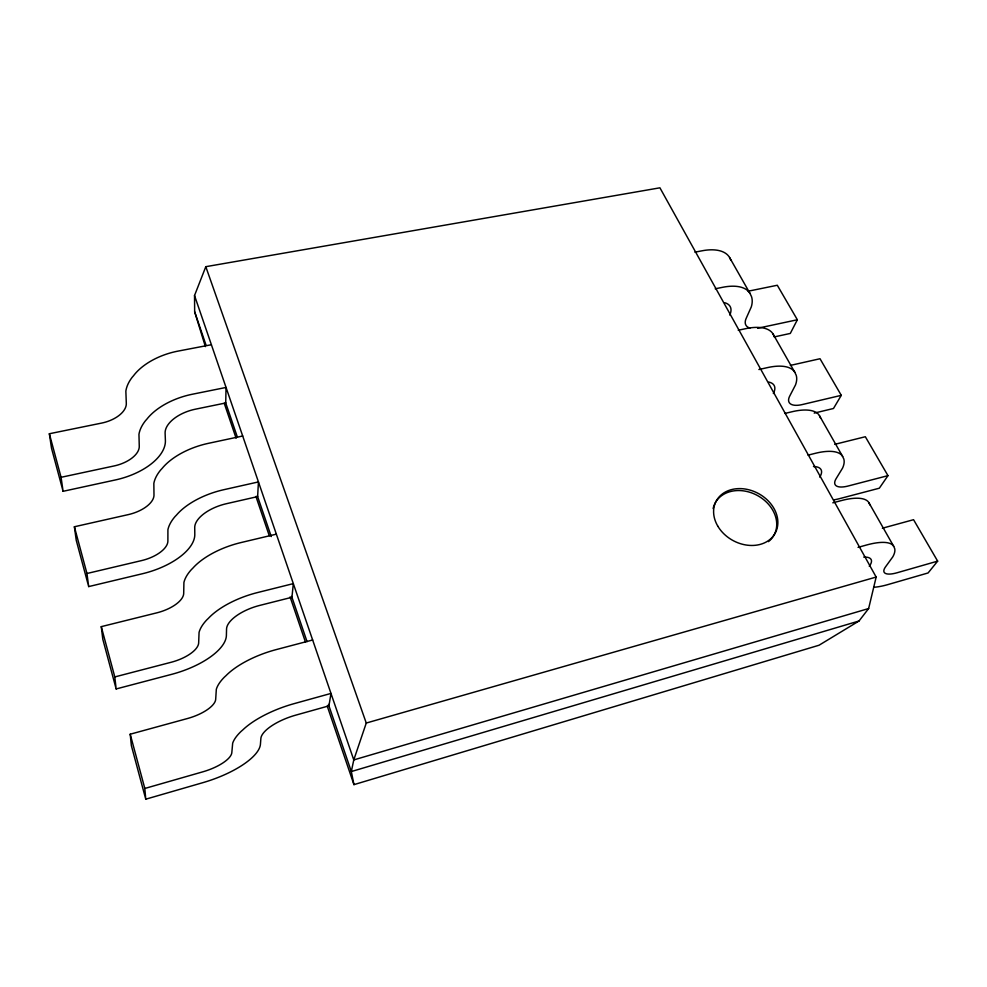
<?xml version="1.0" encoding="UTF-8"?>
<svg xmlns="http://www.w3.org/2000/svg" width="987" height="987" viewBox="0 0 987 987"><rect width="100%" height="100%" fill="white"/><g stroke="black" fill="none" stroke-linecap="round" stroke-linejoin="round"><path stroke-width="1.48" d="M327.228 706.05L353.951 784.64L819.05 645.227L859.023 620.996L868.634 608.547L876.16 577.062L659.921 187.814L205.802 266.687L194.525 295.545L194.661 311.781L205.382 346.597M205.802 266.687L366.263 723.039L353.778 759.916L351.323 771.55L353.951 784.64M748.146 291.214L777.3 285.255L797.36 319.763L790.303 333.433L774.289 336.912M790.303 365.424L820.012 358.737L841.282 395.343L833.484 408.495L814.201 413.109M834.731 444.347L865.34 436.735L887.967 475.648L879.331 488.195L840.036 498.521A49.054 17.939 -28.3 0 1 834.015 499.854M882.366 528.23L913.555 519.693L937.65 561.134L928.088 572.953L888.066 584.538A50.695 15.656 -27.6 0 1 873.865 587.253M859.023 620.996L351.323 771.55L328.449 704.41M868.634 608.547L353.778 759.916L194.525 295.545M145.755 799.186L202.94 782.642A60.984 21.788 -18.3 0 0 260.432 744.26L260.876 738.473A34.656 12.547 -19.5 0 1 295.705 715.156L328.942 705.853L330.978 693.429L294.027 703.669A58.776 21.344 -19.5 0 0 242.728 729.985L241.062 731.429A64.463 23.343 -19.5 0 0 232.673 743.186L231.846 752.378A30.474 10.882 -18.3 0 1 202.915 771.797L144.818 788.465L145.755 799.186L131.357 745.567L130.21 734.205L187.456 718.524A29.906 11.597 -17.7 0 0 215.709 698.969L216.326 689.284A63.291 24.897 -19.1 0 1 224.37 677.156L225.986 675.676A57.69 22.763 -19 0 1 276.237 649.594L312.645 639.995M366.263 723.039L876.16 577.062M937.65 561.134L897.183 572.731A25.341 7.822 -27.5 0 1 885.771 566.526L892.754 556.915A55.975 17.951 -27 0 0 894.629 548.377L894.247 547.649A50.966 16.36 -27 0 0 866.549 545.009L858.048 547.366M832.818 502.827L841.689 500.495A50.14 17.519 -27.3 0 1 869.522 504.135L869.929 504.912M116.158 688.951L171.615 674.355A58.652 24.663 -17.1 0 0 226.393 635.443L226.554 629.04A33.361 14.213 -18.6 0 1 259.692 605.426L291.942 597.283L293.324 583.625L257.484 592.57A56.555 24.194 -18.6 0 0 208.331 618.405L206.764 619.898A62.045 26.452 -18.6 0 0 199.066 632.408L198.671 642.586A29.314 12.325 -17.1 0 1 171.121 662.277L114.8 676.934L116.158 688.951L102.796 639.206L101.266 626.646L156.76 612.853A28.796 12.93 -16.5 0 0 183.705 593.064L183.915 582.49A60.96 27.759 -18.2 0 1 191.318 569.672L192.847 568.154A55.556 25.378 -18.1 0 1 241.038 542.554L276.36 534.164M887.967 475.648L848.252 485.986A24.527 8.969 -28.3 0 1 836.297 478.374L842.54 468.146A54.137 20.53 -27.6 0 0 843.737 458.795L843.293 457.968A49.276 18.704 -27.7 0 0 815.336 453.317L808.032 455.143M88.682 586.586L142.498 573.718A56.518 27.081 -15.9 0 0 194.797 534.448L194.723 527.527A32.164 15.619 -17.7 0 1 226.319 503.728L257.632 496.597L258.434 481.927L223.667 489.737A54.507 26.563 -17.6 0 0 176.476 515.091L174.995 516.62A59.812 29.067 -17.7 0 0 167.913 529.735L167.889 540.728A28.241 13.534 -15.9 0 1 141.585 560.591L86.955 573.496L88.682 586.586L76.246 540.308L74.383 526.762L128.248 514.622A27.772 14.028 -15.3 0 0 153.984 494.697L153.849 483.371A58.801 30.153 -17.2 0 1 160.659 469.997L162.102 468.455A53.594 27.562 -17.1 0 1 208.405 443.336L242.691 436.007M784.875 413.442L792.105 411.727A48.511 19.715 -28 0 1 820.148 417.254L820.616 418.118M841.282 395.343L802.32 404.547A23.762 9.956 -29 0 1 789.908 395.713L795.485 384.967A52.41 22.763 -28.2 0 0 796.077 374.924L795.584 374.011A47.709 20.739 -28.3 0 0 767.467 367.608L758.88 369.533M63.094 491.304L115.368 479.953A54.544 29.079 -14.6 0 0 165.397 440.461L165.113 433.108A31.053 16.791 -16.7 0 1 195.303 409.21L225.727 402.967L226.035 387.447L192.268 394.257A52.619 28.549 -16.6 0 0 146.903 419.13L145.496 420.696A57.739 31.239 -16.6 0 0 138.957 434.305L139.253 445.964A27.266 14.534 -14.6 0 1 114.11 465.95L61.071 477.301L63.094 491.304L51.497 448.135L49.35 433.749L101.661 423.078A26.822 14.953 -14 0 0 126.299 403.066L125.855 391.123A56.814 32.152 -16.1 0 1 132.159 377.318L133.529 375.739A51.768 29.388 -16 0 1 178.067 351.101L211.391 344.722M738.239 330.263L745.716 328.659A46.994 21.603 -28.6 0 1 773.894 335.827L774.4 336.777M797.36 319.763L759.114 327.943A23.046 10.808 -29.8 0 1 757.609 328.227M715.217 288.796L722.607 287.303A46.229 22.479 -29 0 1 750.823 295.236L751.366 296.236A50.793 24.675 -28.9 0 1 751.304 306.858L746.32 318.036A23.046 10.808 -29.8 0 0 749.972 328.066M694.885 252.166L702.201 250.772A45.562 23.219 -29.3 0 1 730.442 259.359L730.997 260.383M729.578 257.496L749.997 293.435M773.092 334.087L794.831 372.333M819.444 415.65L842.627 456.45M868.905 502.704L893.691 546.317M194.661 311.781L206.098 345.351M225.492 402.277L237.435 437.303M257.323 495.684L271.252 536.558M291.646 596.395L307.056 641.649M224.246 403.313L236.127 438.24M255.929 496.461L269.303 535.756M290.092 596.888L305.439 642.006M49.35 433.749L61.071 477.301M74.383 526.762L86.955 573.496M101.266 626.646L114.8 676.934M130.21 734.205L144.818 788.465M813.473 466.53A29.104 11.042 -27.6 0 1 819.765 477.116M768.787 382.08A28.179 12.239 -28.2 0 1 773.352 393.529M724.655 302.713A27.315 13.263 -28.9 0 1 729.775 315.05M863.748 557.1A30.103 9.648 -27 0 1 869.288 566.328M713.107 508.601A33.509 26.698 28.6 0 1 758.843 496.301A33.509 26.698 28.6 0 1 768.454 541.629M717.894 526.305A33.583 26.723 28.6 0 0 773.561 535.682A33.583 26.723 28.6 0 0 745.74 489.12A33.583 26.723 28.6 0 0 717.894 526.305"/></g></svg>
